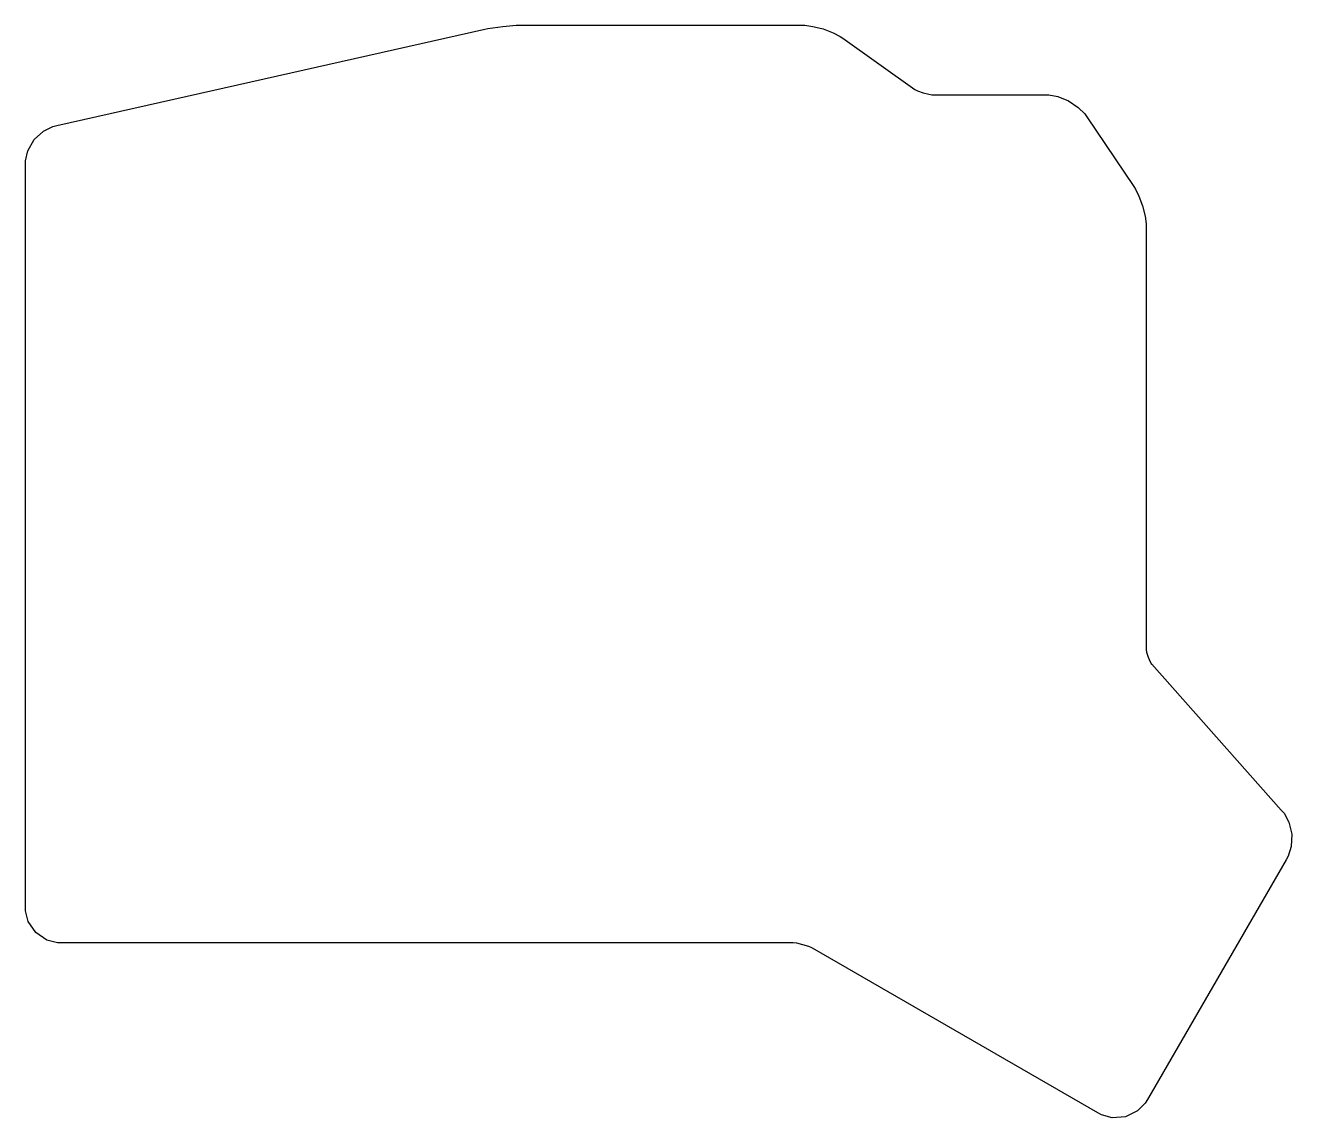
# Model space of a CAD drawing. Header units: millimetres. Extents: x -12 to 145, y -34 to 101.
import ezdxf

# ---------------------------------------------------------------- set-up
doc = ezdxf.new("R2010")
doc.units = ezdxf.units.MM
doc.layers.get('0').update_dxf_attribs({"linetype": 'CONTINUOUS'})

msp = doc.modelspace()

# ---------------------------------------------------------------- linework, layer by layer
for p, q in [((-8.22, 89.03), (44.9, 100.97)), ((44.9, 100.97), (45.26, 101.05)), ((45.26, 101.05), (47.12, 101.32)), ((47.12, 101.32), (48.79, 101.47)), ((48.79, 101.47), (49.4, 101.47)), ((49.4, 101.47), (84.23, 101.47)), ((84.23, 101.47), (84.62, 101.47)), ((84.62, 101.47), (85.6, 101.33)), ((85.6, 101.33), (86.88, 101.01)), ((86.88, 101.01), (88.1, 100.54)), ((88.1, 100.54), (88.99, 100.08)), ((88.99, 100.08), (89.31, 99.85)), ((89.31, 99.85), (98.27, 93.51)), ((98.27, 93.51), (98.6, 93.33)), ((98.6, 93.33), (99.28, 93.07)), ((99.28, 93.07), (99.98, 92.9)), ((99.98, 92.9), (100.35, 92.85)), ((100.35, 92.85), (114.41, 92.85)), ((114.41, 92.85), (114.88, 92.85)), ((114.88, 92.85), (116, 92.62)), ((116, 92.62), (117.33, 92.08)), ((117.33, 92.08), (118.53, 91.28)), ((118.53, 91.28), (119.34, 90.47)), ((119.34, 90.47), (119.6, 90.09)), ((119.6, 90.09), (125.42, 81.46)), ((-11.03, 87.27), (-9.87, 88.33)), ((-9.87, 88.33), (-8.72, 88.91)), ((-8.72, 88.91), (-8.22, 89.03)), ((-11.81, 85.9), (-11.03, 87.27)), ((-12.12, 84.66), (-11.81, 85.9)), ((-12.12, 84.15), (-12.12, 84.66)), ((-12.12, -7.96), (-12.12, 84.15)), ((125.42, 81.46), (125.63, 81.14)), ((125.63, 81.14), (126.07, 80.26)), ((126.07, 80.26), (126.52, 79.04)), ((126.52, 79.04), (126.83, 77.77)), ((126.83, 77.77), (126.96, 76.8)), ((126.96, 76.8), (126.96, 76.41)), ((126.96, 76.41), (126.96, 23.95)), ((126.96, 23.95), (127, 23.64)), ((127, 23.64), (127.19, 23.02)), ((127.19, 23.02), (127.46, 22.43)), ((127.46, 22.43), (127.63, 22.17)), ((127.63, 22.17), (127.66, 22.14)), ((127.66, 22.14), (143.73, 4.02)), ((143.73, 4.02), (144.07, 3.64)), ((144.07, 3.64), (144.65, 2.54)), ((144.65, 2.54), (145.02, 1.05)), ((145.02, 1.05), (144.96, -0.48)), ((144.96, -0.48), (144.6, -1.68)), ((144.35, -2.12), (127.11, -31.9)), ((144.6, -1.68), (144.35, -2.12)), ((-12.12, -8.48), (-12.12, -7.96)), ((-11.77, -9.78), (-12.12, -8.48)), ((-10.84, -11.17), (-11.77, -9.78)), ((-9.46, -12.1), (-10.84, -11.17)), ((-8.15, -12.45), (-9.46, -12.1)), ((-7.62, -12.45), (-8.15, -12.45)), ((83.09, -12.45), (-7.62, -12.45)), ((83.17, -12.45), (83.09, -12.45)), ((83.6, -12.5), (83.17, -12.45)), ((84.37, -12.67), (83.6, -12.5)), ((85.1, -12.9), (84.37, -12.67)), ((85.49, -13.07), (85.1, -12.9)), ((85.57, -13.12), (85.49, -13.07)), ((120.96, -33.53), (85.57, -13.12)), ((126.84, -32.35), (125.89, -33.3)), ((127.11, -31.9), (126.84, -32.35)), ((121.41, -33.8), (120.96, -33.53)), ((122.73, -34.15), (121.41, -33.8)), ((124.39, -34.03), (122.73, -34.15)), ((125.89, -33.3), (124.39, -34.03))]:
    msp.add_line(p, q)

doc.saveas('drawing.dxf')
